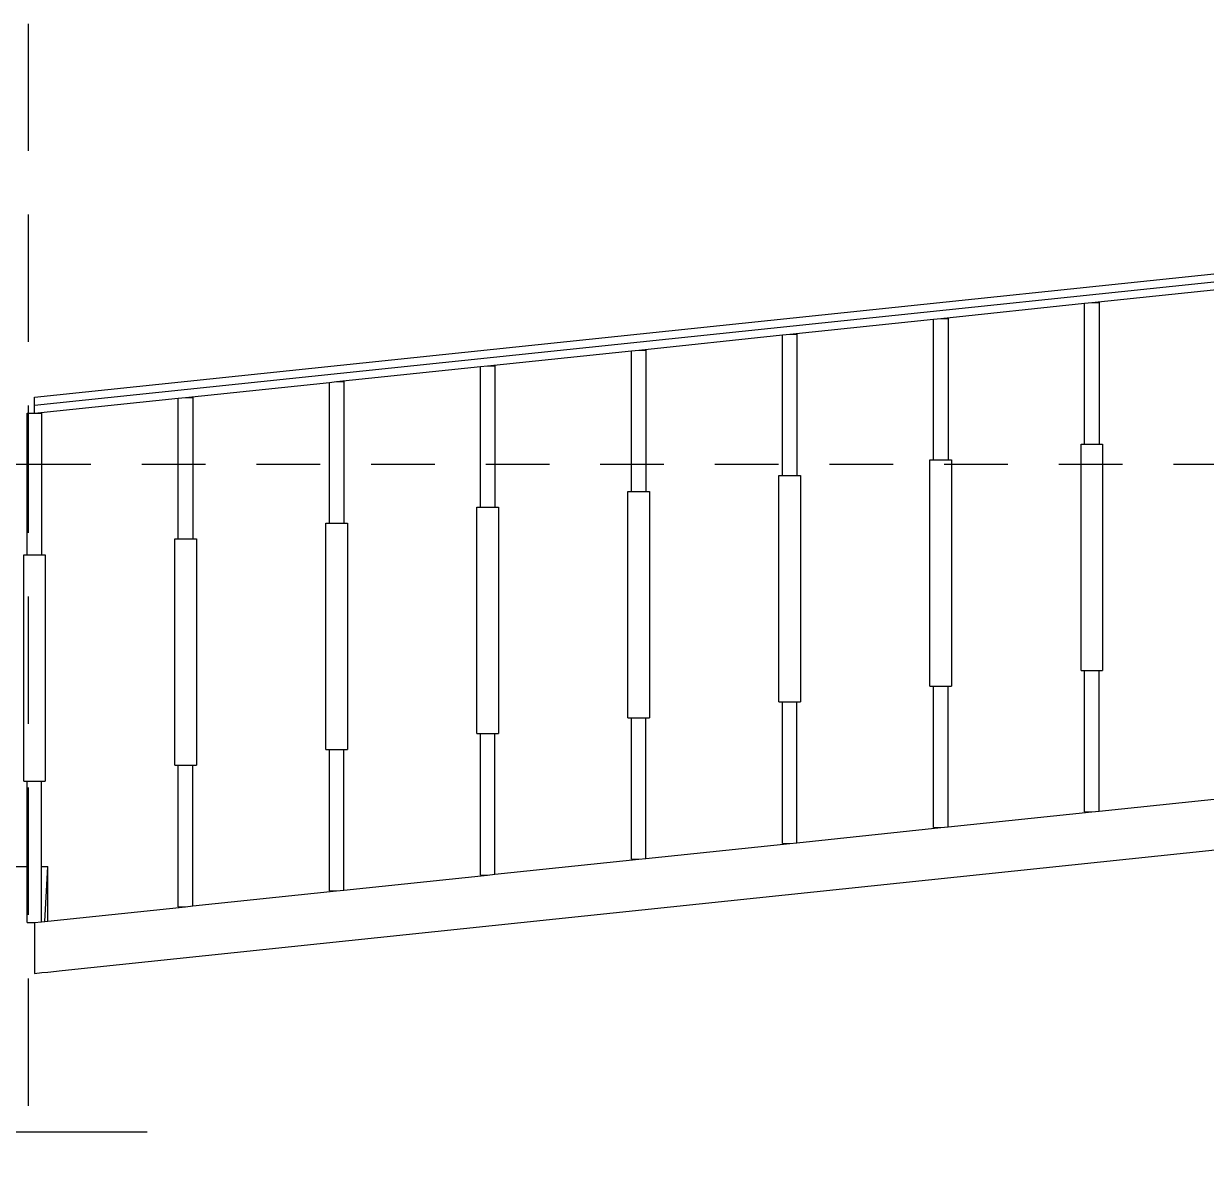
# Model space of a CAD drawing. Header units: metres. Extents: x -220 to 294, y -29 to 18.
# Drawn here: x -9.104 to -6.782, y -3.355 to -1.135 of the extents above; entities that cross this region are included whole.
import ezdxf

# ---------------------------------------------------------------- set-up
doc = ezdxf.new("R2010")
doc.units = ezdxf.units.M
doc.header["$MEASUREMENT"] = 0
doc.linetypes.add('DASHED2', pattern=[0.375, 0.25, -0.125])
doc.linetypes.add('DASHED4', pattern=[0.1875, 0.125, -0.0625])
doc.layers.add('Cizgi', color=7, linetype='Continuous')
doc.layers.add('Kesit_Kot', color=7, linetype='Continuous')

msp = doc.modelspace()

# ---------------------------------------------------------------- linework, layer by layer
at = {"layer": 'Cizgi', "color": 1, "linetype": 'DASHED2', "lineweight": -3}
msp.add_lwpolyline([(-9.0951, -1.1351), (-9.0951, -5.4)], dxfattribs=at)
at = {"layer": 'Cizgi', "color": 98, "linetype": 'Continuous', "lineweight": -3}
for points in [[(-9.083, -1.8687), (-5.203, -1.4627)], [(-9.083, -1.8844), (-5.203, -1.4783)], [(-7.0071, -1.6828), (-6.7247, -1.6532)], [(-7.3037, -1.7138), (-7.0213, -1.6842)], [(-7.0213, -1.6842), (-7.0071, -1.6828)], [(-7.0213, -1.9605), (-7.0213, -1.6842)], [(-7.0071, -1.6828), (-6.993, -1.6828)], [(-6.993, -1.6828), (-6.993, -1.9605)], [(-7.6002, -1.7448), (-7.3178, -1.7153)], [(-7.3178, -1.7153), (-7.3037, -1.7138)], [(-7.3178, -1.9916), (-7.3178, -1.7153)], [(-7.3037, -1.7138), (-7.2895, -1.7138)], [(-7.2895, -1.7138), (-7.2895, -1.9916)], [(-7.8968, -1.7759), (-7.6144, -1.7463)], [(-7.6144, -1.7463), (-7.6002, -1.7448)], [(-7.6144, -2.0226), (-7.6144, -1.7463)], [(-7.6002, -1.7448), (-7.5861, -1.7448)], [(-7.5861, -1.7448), (-7.5861, -2.0226)], [(-8.1933, -1.8069), (-7.9109, -1.7773)], [(-7.9109, -1.7773), (-7.8968, -1.7759)], [(-7.9109, -2.0536), (-7.9109, -1.7773)], [(-7.8968, -1.7759), (-7.8826, -1.7759)], [(-7.8826, -1.7759), (-7.8826, -2.0536)], [(-8.4899, -1.8379), (-8.2075, -1.8084)], [(-8.2075, -1.8084), (-8.1933, -1.8069)], [(-8.2075, -2.0847), (-8.2075, -1.8084)], [(-8.1933, -1.8069), (-8.1792, -1.8069)], [(-8.1792, -1.8069), (-8.1792, -2.0847)], [(-8.7864, -1.869), (-8.504, -1.8394)], [(-8.504, -1.8394), (-8.4899, -1.8379)], [(-8.504, -2.1157), (-8.504, -1.8394)], [(-8.4899, -1.8379), (-8.4758, -1.8379)], [(-8.4758, -1.8379), (-8.4758, -2.1157)], [(-9.083, -1.8844), (-9.083, -1.8687)], [(-9.083, -1.9), (-8.8006, -1.8704)], [(-8.8006, -1.8704), (-8.7864, -1.869)], [(-8.8006, -2.1467), (-8.8006, -1.8704)], [(-8.7864, -1.869), (-8.7723, -1.869)], [(-8.7723, -1.869), (-8.7723, -2.1467)], [(-9.0971, -2.1778), (-9.0971, -1.9)], [(-9.0971, -1.9), (-9.083, -1.9)], [(-9.083, -1.9), (-9.083, -1.8844)], [(-9.083, -1.9), (-9.0689, -1.9)], [(-9.0689, -1.9), (-9.0689, -2.1778)], [(-7.0283, -2.405), (-7.0283, -1.9605)], [(-7.0283, -1.9605), (-7.0213, -1.9605)], [(-7.0213, -1.9605), (-6.993, -1.9605)], [(-6.993, -1.9605), (-6.9859, -1.9605)], [(-6.9859, -1.9605), (-6.9859, -2.405)], [(-7.3249, -2.436), (-7.3249, -1.9916)], [(-7.3249, -1.9916), (-7.3178, -1.9916)], [(-7.3178, -1.9916), (-7.2895, -1.9916)], [(-7.2895, -1.9916), (-7.2825, -1.9916)], [(-7.2825, -1.9916), (-7.2825, -2.436)], [(-7.6215, -2.467), (-7.6215, -2.0226)], [(-7.6215, -2.0226), (-7.6144, -2.0226)], [(-7.6144, -2.0226), (-7.5861, -2.0226)], [(-7.5861, -2.0226), (-7.579, -2.0226)], [(-7.579, -2.0226), (-7.579, -2.467)], [(-7.918, -2.4981), (-7.918, -2.0536)], [(-7.918, -2.0536), (-7.9109, -2.0536)], [(-7.9109, -2.0536), (-7.8826, -2.0536)], [(-7.8826, -2.0536), (-7.8756, -2.0536)], [(-7.8756, -2.0536), (-7.8756, -2.4981)], [(-8.2146, -2.5291), (-8.2146, -2.0847)], [(-8.2146, -2.0847), (-8.2075, -2.0847)], [(-8.2075, -2.0847), (-8.1792, -2.0847)], [(-8.1792, -2.0847), (-8.1721, -2.0847)], [(-8.1721, -2.0847), (-8.1721, -2.5291)], [(-8.5111, -2.5602), (-8.5111, -2.1157)], [(-8.5111, -2.1157), (-8.504, -2.1157)], [(-8.504, -2.1157), (-8.4758, -2.1157)], [(-8.4758, -2.1157), (-8.4687, -2.1157)], [(-8.4687, -2.1157), (-8.4687, -2.5602)], [(-8.8077, -2.5912), (-8.8077, -2.1467)], [(-8.8077, -2.1467), (-8.8006, -2.1467)], [(-8.8006, -2.1467), (-8.7723, -2.1467)], [(-8.7723, -2.1467), (-8.7652, -2.1467)], [(-8.7652, -2.1467), (-8.7652, -2.5912)], [(-9.1042, -2.6222), (-9.1042, -2.1778)], [(-9.1042, -2.1778), (-9.0971, -2.1778)], [(-9.0971, -2.1778), (-9.0689, -2.1778)], [(-9.0689, -2.1778), (-9.0618, -2.1778)], [(-9.0618, -2.1778), (-9.0618, -2.6222)], [(-7.0283, -2.405), (-7.0213, -2.405)], [(-7.0213, -2.6828), (-7.0213, -2.405)], [(-7.0213, -2.405), (-6.993, -2.405)], [(-6.993, -2.6813), (-6.993, -2.405)], [(-6.993, -2.405), (-6.9859, -2.405)], [(-7.3249, -2.436), (-7.3178, -2.436)], [(-7.3178, -2.7138), (-7.3178, -2.436)], [(-7.3178, -2.436), (-7.2895, -2.436)], [(-7.2895, -2.7123), (-7.2895, -2.436)], [(-7.2895, -2.436), (-7.2825, -2.436)], [(-7.6215, -2.467), (-7.6144, -2.467)], [(-7.6144, -2.7448), (-7.6144, -2.467)], [(-7.6144, -2.467), (-7.5861, -2.467)], [(-7.5861, -2.7433), (-7.5861, -2.467)], [(-7.5861, -2.467), (-7.579, -2.467)], [(-7.918, -2.4981), (-7.9109, -2.4981)], [(-7.9109, -2.7759), (-7.9109, -2.4981)], [(-7.9109, -2.4981), (-7.8826, -2.4981)], [(-7.8826, -2.7744), (-7.8826, -2.4981)], [(-7.8826, -2.4981), (-7.8756, -2.4981)], [(-8.2146, -2.5291), (-8.2075, -2.5291)], [(-8.2075, -2.8069), (-8.2075, -2.5291)], [(-8.2075, -2.5291), (-8.1792, -2.5291)], [(-8.1792, -2.8054), (-8.1792, -2.5291)], [(-8.1792, -2.5291), (-8.1721, -2.5291)], [(-8.5111, -2.5602), (-8.504, -2.5602)], [(-8.504, -2.8379), (-8.504, -2.5602)], [(-8.504, -2.5602), (-8.4758, -2.5602)], [(-8.4758, -2.8365), (-8.4758, -2.5602)], [(-8.4758, -2.5602), (-8.4687, -2.5602)], [(-9.0287, -2.9943), (-5.233, -2.5971)], [(-8.8077, -2.5912), (-8.8006, -2.5912)], [(-8.8006, -2.869), (-8.8006, -2.5912)], [(-8.8006, -2.5912), (-8.7723, -2.5912)], [(-8.7723, -2.8675), (-8.7723, -2.5912)], [(-8.7723, -2.5912), (-8.7652, -2.5912)], [(-9.1042, -2.6222), (-9.0971, -2.6222)], [(-9.0971, -2.79), (-9.0971, -2.6222)], [(-9.0971, -2.6222), (-9.0689, -2.6222)], [(-9.0689, -2.79), (-9.0689, -2.6222)], [(-9.0689, -2.6222), (-9.0618, -2.6222)], [(-6.993, -2.6813), (-6.7106, -2.6517)], [(-7.2895, -2.7123), (-7.0071, -2.6828)], [(-7.0213, -2.6828), (-7.0071, -2.6828)], [(-7.0071, -2.6828), (-6.993, -2.6813)], [(-7.5861, -2.7433), (-7.3037, -2.7138)], [(-7.3178, -2.7138), (-7.3037, -2.7138)], [(-7.3037, -2.7138), (-7.2895, -2.7123)], [(-7.8826, -2.7744), (-7.6002, -2.7448)], [(-7.6144, -2.7448), (-7.6002, -2.7448)], [(-7.6002, -2.7448), (-7.5861, -2.7433)], [(-8.1792, -2.8054), (-7.8968, -2.7759)], [(-7.9109, -2.7759), (-7.8968, -2.7759)], [(-7.8968, -2.7759), (-7.8826, -2.7744)], [(-9.0971, -2.9), (-9.0971, -2.79)], [(-9.0689, -2.8985), (-9.0689, -2.79)], [(-8.4758, -2.8365), (-8.1933, -2.8069)], [(-8.2075, -2.8069), (-8.1933, -2.8069)], [(-8.1933, -2.8069), (-8.1792, -2.8054)], [(-8.7723, -2.8675), (-8.4899, -2.8379)], [(-8.504, -2.8379), (-8.4899, -2.8379)], [(-8.4899, -2.8379), (-8.4758, -2.8365)], [(-9.0566, -2.8972), (-8.7864, -2.869)], [(-8.8006, -2.869), (-8.7864, -2.869)], [(-8.7864, -2.869), (-8.7723, -2.8675)], [(-9.0971, -2.9), (-9.083, -2.9)], [(-9.083, -2.9), (-9.0689, -2.8985)], [(-9.083, -2.9), (-9.083, -3)], [(-9.0689, -2.8985), (-9.0628, -2.8979)], [(-9.0628, -2.8979), (-9.0566, -2.8972)], [(-9.057, -2.9973), (-9.0287, -2.9943)], [(-9.083, -3), (-9.0686, -2.9985)], [(-9.0686, -2.9985), (-9.057, -2.9973)]]:
    msp.add_lwpolyline(points, dxfattribs=at)
at = {"layer": 'Cizgi', "color": 73, "linetype": 'DASHED4', "lineweight": -3}
for points in [[(-12.0971, -2), (-9.0971, -2)], [(-9.0971, -2), (10.5158, -2)]]:
    msp.add_lwpolyline(points, dxfattribs=at)
at = {"layer": 'Cizgi', "color": 118, "linetype": 'Continuous', "lineweight": -3}
for points in [[(-10.5017, -2.79), (-9.0971, -2.79)], [(-9.0689, -2.79), (-9.0566, -2.79)], [(-9.0628, -2.8979), (-9.0566, -2.79)], [(-9.0566, -2.8972), (-9.0566, -2.79)]]:
    msp.add_lwpolyline(points, dxfattribs=at)
at = {"layer": 'Kesit_Kot', "color": 216, "linetype": 'Continuous', "lineweight": -3}
msp.add_lwpolyline([(-8.8619, -3.3116), (-10.2243, -3.3116)], dxfattribs=at)

doc.saveas('drawing.dxf')
